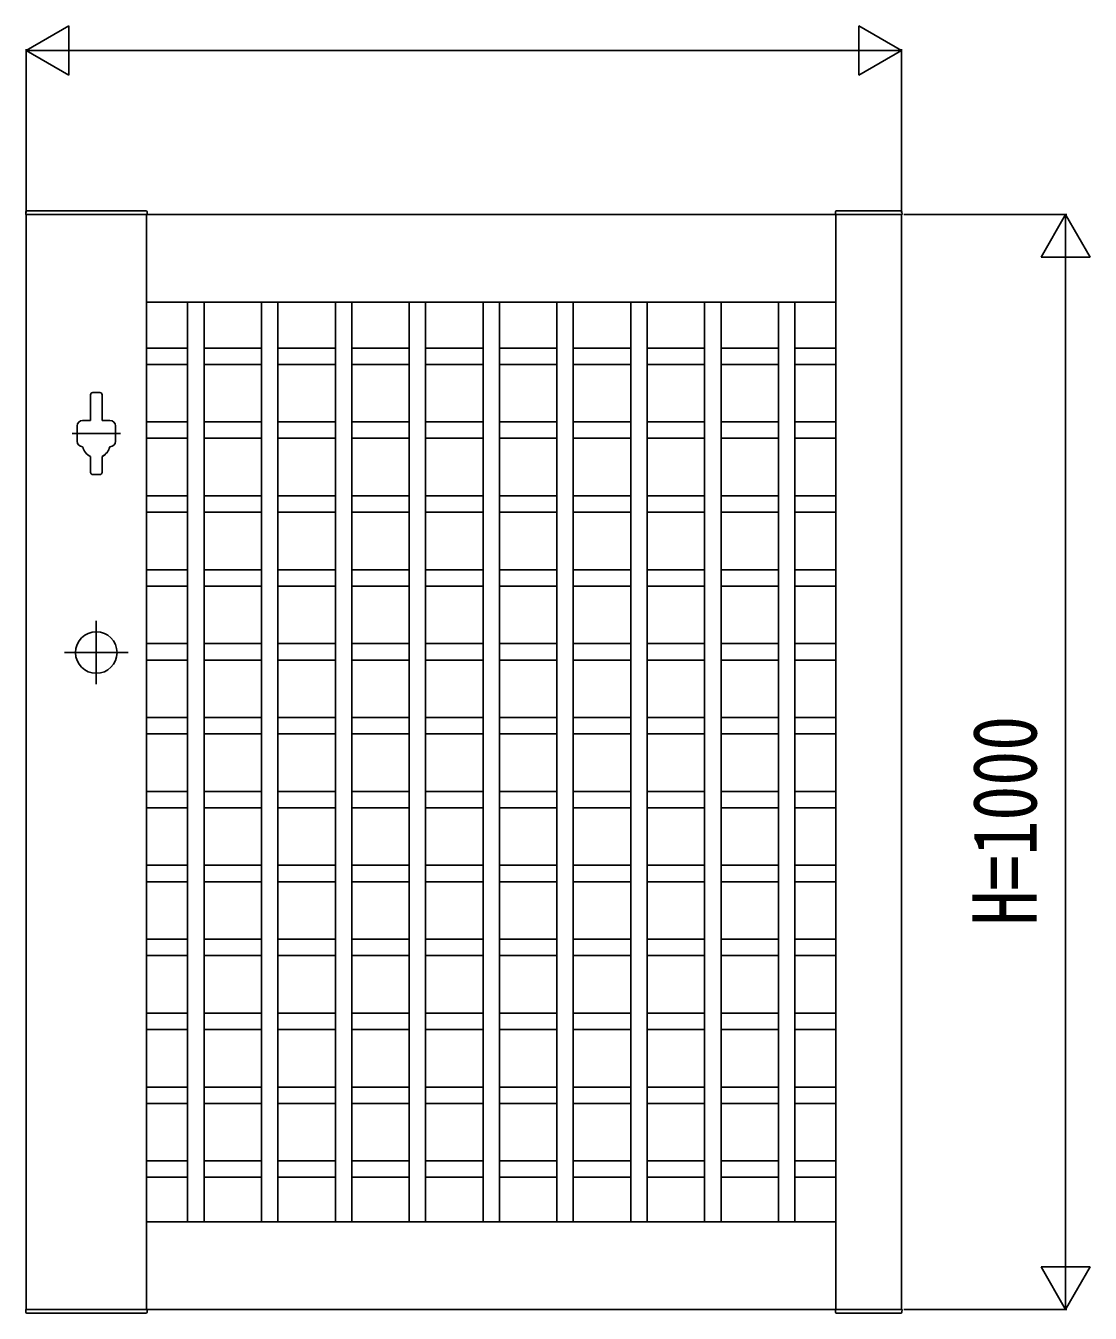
# Model space of a CAD drawing. Units: millimetres, scale not verified. Extents: x -8410 to 8410, y -5940 to 5940.
# Drawn here: x 490 to 1463, y -1254 to -78 of the extents above; entities that cross this region are included whole.
import ezdxf
from ezdxf.enums import TextEntityAlignment as Align

# ---------------------------------------------------------------- set-up
doc = ezdxf.new("R2010")
doc.units = ezdxf.units.MM
doc.header["$LTSCALE"] = 30
for name, color, linetype in [('0-2_YKK_11', 7, 'Continuous'), ('0-3_YKK_11E', 7, 'Continuous'), ('0-4_YKK_A1', 4, 'Continuous'), ('0-5_YKK_D', 6, 'Continuous')]:
    doc.layers.add(name, color=color, linetype=linetype)
doc.styles.add('ＭＳ ゴシック', font='')
doc.styles.get('ＭＳ ゴシック').set_extended_font_data('MS Gothic')

msp = doc.modelspace()

# ---------------------------------------------------------------- linework, layer by layer
at = {"layer": '0-2_YKK_11'}
for p, q in [((600.04, -1250), (600.04, -250)), ((1230.04, -1250), (1230.04, -250)), ((600.04, -330), (1230.04, -330)), ((600.04, -1170), (1230.04, -1170))]:
    msp.add_line(p, q, dxfattribs=at)
msp.add_lwpolyline([(490.04, -250), (490.04, -1250), (1290.04, -1250), (1290.04, -250)], close=True, dxfattribs=at)
at = {"layer": '0-3_YKK_11E'}
for p, q in [((637.54, -330), (637.54, -1170)), ((652.54, -330), (652.54, -1170)), ((705.04, -330), (705.04, -1170)), ((720.04, -330), (720.04, -1170)), ((772.54, -330), (772.54, -1170)), ((787.54, -330), (787.54, -1170)), ((840.04, -330), (840.04, -1170)), ((855.04, -330), (855.04, -1170)), ((907.54, -330), (907.54, -1170)), ((922.54, -330), (922.54, -1170)), ((975.04, -330), (975.04, -1170)), ((990.04, -330), (990.04, -1170)), ((1042.54, -330), (1042.54, -1170)), ((1057.54, -330), (1057.54, -1170)), ((1110.04, -330), (1110.04, -1170)), ((1125.04, -330), (1125.04, -1170)), ((1177.54, -330), (1177.54, -1170)), ((1192.54, -330), (1192.54, -1170)), ((600.04, -371.85), (637.54, -371.85)), ((652.54, -371.85), (705.04, -371.85)), ((720.04, -371.85), (772.54, -371.85)), ((787.54, -371.85), (840.04, -371.85)), ((855.04, -371.85), (907.54, -371.85)), ((922.54, -371.85), (975.04, -371.85)), ((990.04, -371.85), (1042.54, -371.85)), ((1057.54, -371.85), (1110.04, -371.85)), ((1125.04, -371.85), (1177.54, -371.85)), ((1192.54, -371.85), (1230.04, -371.85)), ((600.04, -386.85), (637.54, -386.85)), ((652.54, -386.85), (705.04, -386.85)), ((720.04, -386.85), (772.54, -386.85)), ((787.54, -386.85), (840.04, -386.85)), ((855.04, -386.85), (907.54, -386.85)), ((922.54, -386.85), (975.04, -386.85)), ((990.04, -386.85), (1042.54, -386.85)), ((1057.54, -386.85), (1110.04, -386.85)), ((1125.04, -386.85), (1177.54, -386.85)), ((1192.54, -386.85), (1230.04, -386.85)), ((600.04, -439.35), (637.54, -439.35)), ((652.54, -439.35), (705.04, -439.35)), ((720.04, -439.35), (772.54, -439.35)), ((787.54, -439.35), (840.04, -439.35)), ((855.04, -439.35), (907.54, -439.35)), ((922.54, -439.35), (975.04, -439.35)), ((990.04, -439.35), (1042.54, -439.35)), ((1057.54, -439.35), (1110.04, -439.35)), ((1125.04, -439.35), (1177.54, -439.35)), ((1192.54, -439.35), (1230.04, -439.35)), ((600.04, -454.35), (637.54, -454.35)), ((652.54, -454.35), (705.04, -454.35)), ((720.04, -454.35), (772.54, -454.35)), ((787.54, -454.35), (840.04, -454.35)), ((855.04, -454.35), (907.54, -454.35)), ((922.54, -454.35), (975.04, -454.35)), ((990.04, -454.35), (1042.54, -454.35)), ((1057.54, -454.35), (1110.04, -454.35)), ((1125.04, -454.35), (1177.54, -454.35)), ((1192.54, -454.35), (1230.04, -454.35)), ((600.04, -506.85), (637.54, -506.85)), ((652.54, -506.85), (705.04, -506.85)), ((720.04, -506.85), (772.54, -506.85)), ((787.54, -506.85), (840.04, -506.85)), ((855.04, -506.85), (907.54, -506.85)), ((922.54, -506.85), (975.04, -506.85)), ((990.04, -506.85), (1042.54, -506.85)), ((1057.54, -506.85), (1110.04, -506.85)), ((1125.04, -506.85), (1177.54, -506.85)), ((1192.54, -506.85), (1230.04, -506.85)), ((600.04, -521.85), (637.54, -521.85)), ((652.54, -521.85), (705.04, -521.85)), ((720.04, -521.85), (772.54, -521.85)), ((787.54, -521.85), (840.04, -521.85)), ((855.04, -521.85), (907.54, -521.85)), ((922.54, -521.85), (975.04, -521.85)), ((990.04, -521.85), (1042.54, -521.85)), ((1057.54, -521.85), (1110.04, -521.85)), ((1125.04, -521.85), (1177.54, -521.85)), ((1192.54, -521.85), (1230.04, -521.85)), ((600.04, -574.35), (637.54, -574.35)), ((652.54, -574.35), (705.04, -574.35)), ((720.04, -574.35), (772.54, -574.35)), ((787.54, -574.35), (840.04, -574.35)), ((855.04, -574.35), (907.54, -574.35)), ((922.54, -574.35), (975.04, -574.35)), ((990.04, -574.35), (1042.54, -574.35)), ((1057.54, -574.35), (1110.04, -574.35)), ((1125.04, -574.35), (1177.54, -574.35)), ((1192.54, -574.35), (1230.04, -574.35)), ((600.04, -589.35), (637.54, -589.35)), ((652.54, -589.35), (705.04, -589.35)), ((720.04, -589.35), (772.54, -589.35)), ((787.54, -589.35), (840.04, -589.35)), ((855.04, -589.35), (907.54, -589.35)), ((922.54, -589.35), (975.04, -589.35)), ((990.04, -589.35), (1042.54, -589.35)), ((1057.54, -589.35), (1110.04, -589.35)), ((1125.04, -589.35), (1177.54, -589.35)), ((1192.54, -589.35), (1230.04, -589.35)), ((600.04, -641.85), (637.54, -641.85)), ((652.54, -641.85), (705.04, -641.85)), ((720.04, -641.85), (772.54, -641.85)), ((787.54, -641.85), (840.04, -641.85)), ((855.04, -641.85), (907.54, -641.85)), ((922.54, -641.85), (975.04, -641.85)), ((990.04, -641.85), (1042.54, -641.85)), ((1057.54, -641.85), (1110.04, -641.85)), ((1125.04, -641.85), (1177.54, -641.85)), ((1192.54, -641.85), (1230.04, -641.85)), ((600.04, -656.85), (637.54, -656.85)), ((652.54, -656.85), (705.04, -656.85)), ((720.04, -656.85), (772.54, -656.85)), ((787.54, -656.85), (840.04, -656.85)), ((855.04, -656.85), (907.54, -656.85)), ((922.54, -656.85), (975.04, -656.85)), ((990.04, -656.85), (1042.54, -656.85)), ((1057.54, -656.85), (1110.04, -656.85)), ((1125.04, -656.85), (1177.54, -656.85)), ((1192.54, -656.85), (1230.04, -656.85)), ((600.04, -709.35), (637.54, -709.35)), ((652.54, -709.35), (705.04, -709.35)), ((720.04, -709.35), (772.54, -709.35)), ((787.54, -709.35), (840.04, -709.35)), ((855.04, -709.35), (907.54, -709.35)), ((922.54, -709.35), (975.04, -709.35)), ((990.04, -709.35), (1042.54, -709.35)), ((1057.54, -709.35), (1110.04, -709.35)), ((1125.04, -709.35), (1177.54, -709.35)), ((1192.54, -709.35), (1230.04, -709.35)), ((600.04, -724.35), (637.54, -724.35)), ((652.54, -724.35), (705.04, -724.35)), ((720.04, -724.35), (772.54, -724.35)), ((787.54, -724.35), (840.04, -724.35)), ((855.04, -724.35), (907.54, -724.35)), ((922.54, -724.35), (975.04, -724.35)), ((990.04, -724.35), (1042.54, -724.35)), ((1057.54, -724.35), (1110.04, -724.35)), ((1125.04, -724.35), (1177.54, -724.35)), ((1192.54, -724.35), (1230.04, -724.35)), ((600.04, -776.85), (637.54, -776.85)), ((652.54, -776.85), (705.04, -776.85)), ((720.04, -776.85), (772.54, -776.85)), ((787.54, -776.85), (840.04, -776.85)), ((855.04, -776.85), (907.54, -776.85)), ((922.54, -776.85), (975.04, -776.85)), ((990.04, -776.85), (1042.54, -776.85)), ((1057.54, -776.85), (1110.04, -776.85)), ((1125.04, -776.85), (1177.54, -776.85)), ((1192.54, -776.85), (1230.04, -776.85)), ((600.04, -791.85), (637.54, -791.85)), ((652.54, -791.85), (705.04, -791.85)), ((720.04, -791.85), (772.54, -791.85)), ((787.54, -791.85), (840.04, -791.85)), ((855.04, -791.85), (907.54, -791.85)), ((922.54, -791.85), (975.04, -791.85)), ((990.04, -791.85), (1042.54, -791.85)), ((1057.54, -791.85), (1110.04, -791.85)), ((1125.04, -791.85), (1177.54, -791.85)), ((1192.54, -791.85), (1230.04, -791.85)), ((600.04, -844.35), (637.54, -844.35)), ((652.54, -844.35), (705.04, -844.35)), ((720.04, -844.35), (772.54, -844.35)), ((787.54, -844.35), (840.04, -844.35)), ((855.04, -844.35), (907.54, -844.35)), ((922.54, -844.35), (975.04, -844.35)), ((990.04, -844.35), (1042.54, -844.35)), ((1057.54, -844.35), (1110.04, -844.35)), ((1125.04, -844.35), (1177.54, -844.35)), ((1192.54, -844.35), (1230.04, -844.35)), ((600.04, -859.35), (637.54, -859.35)), ((652.54, -859.35), (705.04, -859.35)), ((720.04, -859.35), (772.54, -859.35)), ((787.54, -859.35), (840.04, -859.35)), ((855.04, -859.35), (907.54, -859.35)), ((922.54, -859.35), (975.04, -859.35)), ((990.04, -859.35), (1042.54, -859.35)), ((1057.54, -859.35), (1110.04, -859.35)), ((1125.04, -859.35), (1177.54, -859.35)), ((1192.54, -859.35), (1230.04, -859.35)), ((600.04, -911.85), (637.54, -911.85)), ((652.54, -911.85), (705.04, -911.85)), ((720.04, -911.85), (772.54, -911.85)), ((787.54, -911.85), (840.04, -911.85)), ((855.04, -911.85), (907.54, -911.85)), ((922.54, -911.85), (975.04, -911.85)), ((990.04, -911.85), (1042.54, -911.85)), ((1057.54, -911.85), (1110.04, -911.85)), ((1125.04, -911.85), (1177.54, -911.85)), ((1192.54, -911.85), (1230.04, -911.85)), ((600.04, -926.85), (637.54, -926.85)), ((652.54, -926.85), (705.04, -926.85)), ((720.04, -926.85), (772.54, -926.85)), ((787.54, -926.85), (840.04, -926.85)), ((855.04, -926.85), (907.54, -926.85)), ((922.54, -926.85), (975.04, -926.85)), ((990.04, -926.85), (1042.54, -926.85)), ((1057.54, -926.85), (1110.04, -926.85)), ((1125.04, -926.85), (1177.54, -926.85)), ((1192.54, -926.85), (1230.04, -926.85)), ((600.04, -979.35), (637.54, -979.35)), ((652.54, -979.35), (705.04, -979.35)), ((720.04, -979.35), (772.54, -979.35)), ((787.54, -979.35), (840.04, -979.35)), ((855.04, -979.35), (907.54, -979.35)), ((922.54, -979.35), (975.04, -979.35)), ((990.04, -979.35), (1042.54, -979.35)), ((1057.54, -979.35), (1110.04, -979.35)), ((1125.04, -979.35), (1177.54, -979.35)), ((1192.54, -979.35), (1230.04, -979.35)), ((600.04, -994.35), (637.54, -994.35)), ((652.54, -994.35), (705.04, -994.35)), ((720.04, -994.35), (772.54, -994.35)), ((787.54, -994.35), (840.04, -994.35)), ((855.04, -994.35), (907.54, -994.35)), ((922.54, -994.35), (975.04, -994.35)), ((990.04, -994.35), (1042.54, -994.35)), ((1057.54, -994.35), (1110.04, -994.35)), ((1125.04, -994.35), (1177.54, -994.35)), ((1192.54, -994.35), (1230.04, -994.35)), ((600.04, -1046.85), (637.54, -1046.85)), ((652.54, -1046.85), (705.04, -1046.85)), ((720.04, -1046.85), (772.54, -1046.85)), ((787.54, -1046.85), (840.04, -1046.85)), ((855.04, -1046.85), (907.54, -1046.85)), ((922.54, -1046.85), (975.04, -1046.85)), ((990.04, -1046.85), (1042.54, -1046.85)), ((1057.54, -1046.85), (1110.04, -1046.85)), ((1125.04, -1046.85), (1177.54, -1046.85)), ((1192.54, -1046.85), (1230.04, -1046.85)), ((600.04, -1061.85), (637.54, -1061.85)), ((652.54, -1061.85), (705.04, -1061.85)), ((720.04, -1061.85), (772.54, -1061.85)), ((787.54, -1061.85), (840.04, -1061.85)), ((855.04, -1061.85), (907.54, -1061.85)), ((922.54, -1061.85), (975.04, -1061.85)), ((990.04, -1061.85), (1042.54, -1061.85)), ((1057.54, -1061.85), (1110.04, -1061.85)), ((1125.04, -1061.85), (1177.54, -1061.85)), ((1192.54, -1061.85), (1230.04, -1061.85)), ((600.04, -1114.35), (637.54, -1114.35)), ((652.54, -1114.35), (705.04, -1114.35)), ((720.04, -1114.35), (772.54, -1114.35)), ((787.54, -1114.35), (840.04, -1114.35)), ((855.04, -1114.35), (907.54, -1114.35)), ((922.54, -1114.35), (975.04, -1114.35)), ((990.04, -1114.35), (1042.54, -1114.35)), ((1057.54, -1114.35), (1110.04, -1114.35)), ((1125.04, -1114.35), (1177.54, -1114.35)), ((1192.54, -1114.35), (1230.04, -1114.35)), ((600.04, -1129.35), (637.54, -1129.35)), ((652.54, -1129.35), (705.04, -1129.35)), ((720.04, -1129.35), (772.54, -1129.35)), ((787.54, -1129.35), (840.04, -1129.35)), ((855.04, -1129.35), (907.54, -1129.35)), ((922.54, -1129.35), (975.04, -1129.35)), ((990.04, -1129.35), (1042.54, -1129.35)), ((1057.54, -1129.35), (1110.04, -1129.35)), ((1125.04, -1129.35), (1177.54, -1129.35)), ((1192.54, -1129.35), (1230.04, -1129.35))]:
    msp.add_line(p, q, dxfattribs=at)
at = {"layer": '0-4_YKK_A1'}
for p, q in [((490.67, -246.5), (599.41, -246.5)), ((1289.41, -246.5), (1230.67, -246.5)), ((489.67, -247.45), (489.54, -250)), ((489.54, -250), (600.54, -250)), ((600.41, -247.45), (600.54, -250)), ((1229.67, -247.45), (1229.54, -250)), ((1290.54, -250), (1229.54, -250)), ((1290.41, -247.45), (1290.54, -250)), ((548.79, -414.5), (548.79, -438)), ((550.79, -412.5), (557.29, -412.5)), ((559.29, -414.5), (559.29, -438)), ((536.54, -443), (536.54, -457)), ((541.54, -438), (548.79, -438)), ((559.29, -438), (566.54, -438)), ((571.54, -443), (571.54, -457)), ((576.04, -450), (532.04, -450)), ((548.79, -470.84), (548.79, -485.5)), ((559.29, -470.84), (559.29, -485.5)), ((550.79, -487.5), (557.29, -487.5)), ((554.04, -621), (554.04, -679)), ((583.04, -650), (525.04, -650)), ((489.54, -1250), (600.54, -1250)), ((489.67, -1252.55), (489.54, -1250)), ((490.67, -1253.5), (599.41, -1253.5)), ((600.41, -1252.55), (600.54, -1250)), ((1290.54, -1250), (1229.54, -1250)), ((1229.67, -1252.55), (1229.54, -1250)), ((1289.41, -1253.5), (1230.67, -1253.5)), ((1290.41, -1252.55), (1290.54, -1250))]:
    msp.add_line(p, q, dxfattribs=at)
msp.add_circle((554.04, -650), 19, dxfattribs=at)
for centre, radius, start, end in [((490.67, -247.5), 1, 90, 177), ((599.41, -247.5), 1, 3, 90), ((1230.67, -247.5), 1, 90, 177), ((1289.41, -247.5), 1, 3, 90), ((550.79, -414.5), 2, 90, 180), ((557.29, -414.5), 2, 0, 90), ((541.54, -443), 5, 90, 180), ((566.54, -443), 5, 0, 90), ((541.54, -457), 5, 180, 270), ((566.54, -457), 5, 270, 0), ((554.04, -459.56), 12.5, 191.55262, 245.16541), ((554.04, -459.5), 12.5, 294.83459, 348.44738), ((554.04, -459.56), 12.5, 294.83459, 348.44738), ((550.79, -485.5), 2, 180, 270), ((557.29, -485.5), 2, 270, 0), ((490.67, -1252.5), 1, 183, 270), ((599.41, -1252.5), 1, 270, 357), ((1230.67, -1252.5), 1, 183, 270), ((1289.41, -1252.5), 1, 270, 357)]:
    msp.add_arc(centre, radius, start, end, dxfattribs=at)
at = {"layer": '0-5_YKK_D'}
for p, q in [((490.04, -100), (529.01, -77.5)), ((529.01, -122.5), (529.01, -77.5)), ((1290.04, -100), (1251.07, -77.5)), ((1251.07, -77.5), (1251.07, -122.5)), ((490.04, -248), (490.04, -99)), ((490.04, -100), (529.01, -122.5)), ((490.04, -100), (567.98, -100)), ((535.04, -100), (1245.04, -100)), ((1290.04, -100), (1212.1, -100)), ((1290.04, -100), (1251.07, -122.5)), ((1290.04, -248), (1290.04, -99)), ((1292.04, -250), (1441.04, -250)), ((1440.04, -250), (1417.54, -288.97)), ((1440.04, -250), (1462.54, -288.97)), ((1440.04, -250), (1440.04, -327.94)), ((1417.54, -288.97), (1462.54, -288.97)), ((1440.04, -295), (1440.04, -1205)), ((1440.04, -1250), (1440.04, -1172.06)), ((1440.04, -1250), (1417.54, -1211.03)), ((1462.54, -1211.03), (1417.54, -1211.03)), ((1440.04, -1250), (1462.54, -1211.03)), ((1292.04, -1250), (1441.04, -1250))]:
    msp.add_line(p, q, dxfattribs=at)

# ---------------------------------------------------------------- texts
at = {"layer": '0-5_YKK_D', "style": 'ＭＳ ゴシック', "width": 0.8}
msp.add_text('H=1000', height=58.65, rotation=90, dxfattribs=at).set_placement((1431.04, -899.33), align=Align.BOTTOM_LEFT)

doc.saveas('drawing.dxf')
